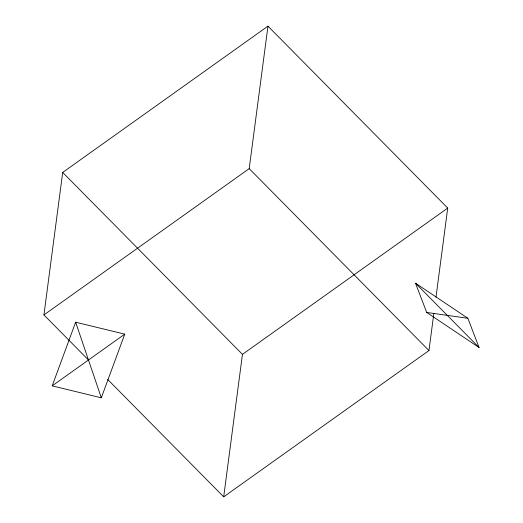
<?xml version="1.0" encoding="UTF-8"?>
<svg xmlns="http://www.w3.org/2000/svg" width="523" height="523" viewBox="0 0 523 523"><rect width="100%" height="100%" fill="white"/><g stroke="black" fill="none" stroke-linecap="round" stroke-linejoin="round"><path stroke-width="0.78" d="M88.733 360.262L43.932 314.924L62.695 172.44L267.966 26.15L447.721 208.076L435.992 297.129M43.932 314.924L249.203 168.635L267.966 26.15M107.679 379.443L223.694 496.85L242.45 354.365L447.721 208.076M223.694 496.85L428.958 350.56L433.861 313.316M52.189 385.863L75.645 322.207L124.762 334.145L101.312 397.8L52.189 385.863L124.762 334.145M426.709 312.447L467.869 318.278L479.068 347.527L426.709 312.447L415.51 283.204L467.869 318.278M415.51 283.204L479.068 347.527M249.203 168.635L428.958 350.56M62.695 172.44L242.45 354.365M75.645 322.207L101.312 397.8"/></g></svg>
